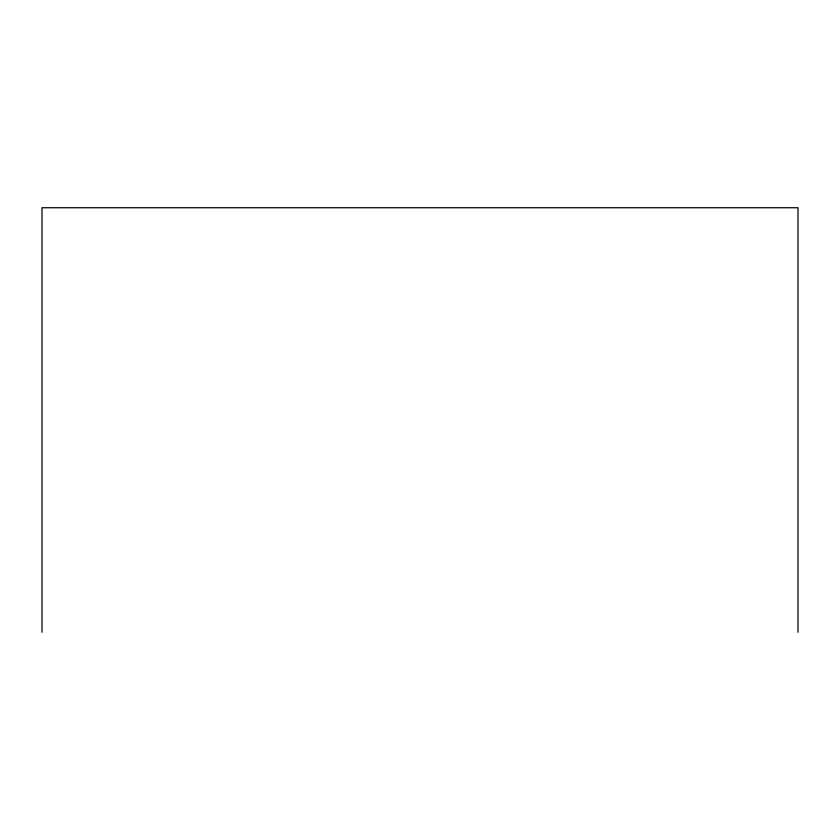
<?xml version="1.0" encoding="UTF-8"?>
<svg xmlns="http://www.w3.org/2000/svg" width="840" height="840" viewBox="0 0 840 840"><rect width="100%" height="100%" fill="white"/><g stroke="black" fill="none" stroke-linecap="round" stroke-linejoin="round"><path stroke-width="1.26" d="M798 632.258L798 207.743L42 207.743L42 632.258"/></g></svg>
